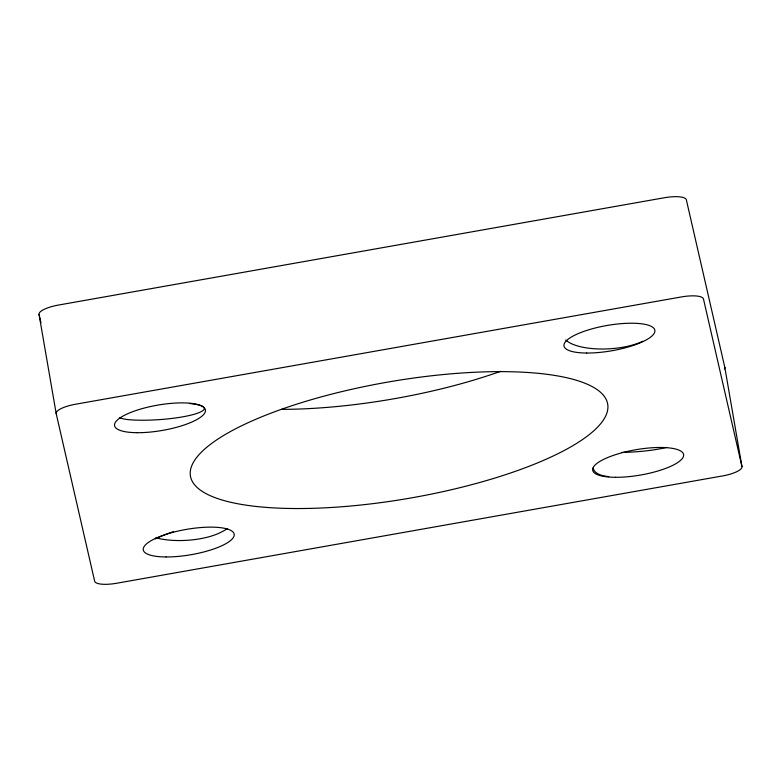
<?xml version="1.0" encoding="UTF-8"?>
<svg xmlns="http://www.w3.org/2000/svg" width="781" height="781" viewBox="0 0 781 781"><rect width="100%" height="100%" fill="white"/><g stroke="black" fill="none" stroke-linecap="round" stroke-linejoin="round"><path stroke-width="1.17" d="M724.817 367.392L686.343 199.79A20.96 5.848 -9.8 0 0 664.387 197.739L58.37 305.078A20.96 5.848 -9.8 0 0 39.05 314.44L56.183 413.608L94.657 581.21A20.96 5.848 -9.8 0 0 116.613 583.261L722.63 475.922A20.96 5.848 -9.8 0 0 741.95 466.56L724.817 367.392A20.96 5.848 -9.8 0 1 724.456 368.993M741.95 466.56L703.466 298.957A20.96 5.848 -9.8 0 0 681.51 296.917L75.493 404.246A20.96 5.848 -9.8 0 0 56.183 413.608M39.05 314.44L40.963 322.758M500.592 371.326A211.7 59.063 -9.8 0 1 281.511 409.361M189.373 403.504A45.591 8.083 -4 0 1 192.585 414.711A45.591 8.083 -4 0 1 128.426 419.641A45.591 17.094 -16 0 1 119.434 417.64M642.831 341.219A45.591 16.957 -3.4 0 1 565.766 340.008M666.632 447.425A45.591 8.083 -4 0 1 621.705 452.414M608.741 476.615A45.591 17.094 -16 0 1 593.16 467.878M155.878 537.806A45.591 16.957 -3.4 0 0 219.998 532.749A45.591 8.22 -15.8 0 0 227.544 528.483M155.292 538.91A45.591 8.22 -15.8 0 1 173.567 531.617M294.827 508.529A211.7 59.063 -9.8 0 0 607.921 406.833A211.7 59.063 -9.8 0 0 294.457 404.89A211.7 59.063 -9.8 0 0 294.827 508.529M166.011 556.96A46.108 12.867 -9.8 0 0 234.212 534.809A46.108 12.867 -9.8 0 0 165.933 534.38A46.108 12.867 -9.8 0 0 166.011 556.96M615.448 477.298A46.108 12.867 -9.8 0 0 683.648 455.147A46.108 12.867 -9.8 0 0 615.369 454.718A46.108 12.867 -9.8 0 0 615.448 477.298M586.707 353.032A46.108 12.867 -9.8 0 0 654.908 330.88A46.108 12.867 -9.8 0 0 586.629 330.461A46.108 12.867 -9.8 0 0 586.707 353.032M137.271 432.694A46.108 12.867 -9.8 0 0 205.471 410.542A46.108 12.867 -9.8 0 0 137.192 410.123A46.108 12.867 -9.8 0 0 137.271 432.694"/></g></svg>
